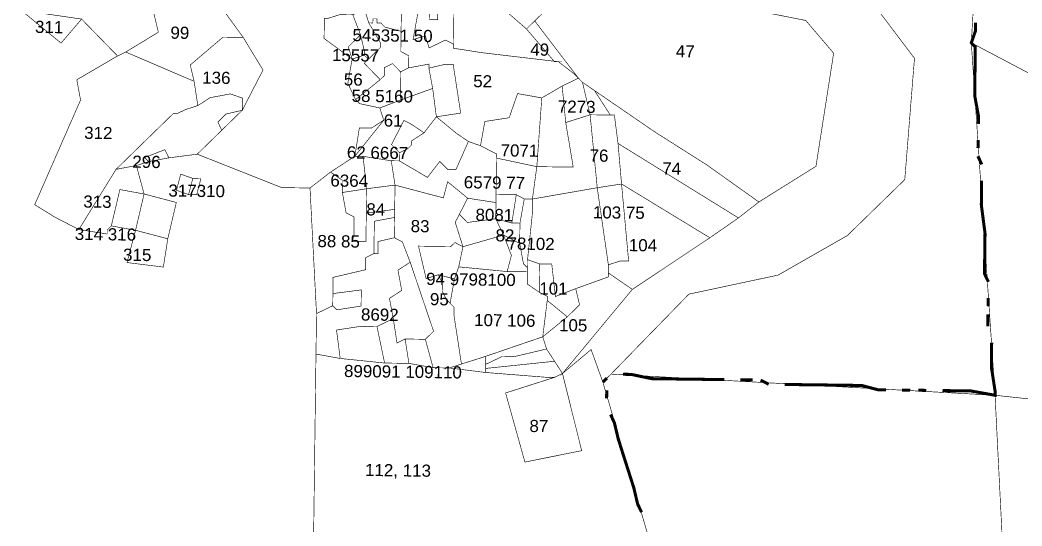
# Model space of a CAD drawing. Header units: metres. Extents: x 259177 to 277314, y 2171367 to 2185445.
# Drawn here: x 264274 to 265256, y 2183070 to 2183566 of the extents above; entities that cross this region are included whole.
import ezdxf

# ---------------------------------------------------------------- set-up
doc = ezdxf.new("R2010")
doc.units = ezdxf.units.M
doc.header["$MEASUREMENT"] = 0
for name, color, linetype in [('SURVEY NO.', 7, 'Continuous'), ('SURVEY PLOT BOUNDARY', 35, 'Continuous'), ('VILLAGE BOUNDARY', 212, 'Continuous')]:
    doc.layers.add(name, color=color, linetype=linetype)
doc.styles.add('PDF Arial', font='arial.ttf')

# ---------------------------------------------------------------- blocks, each defined once
blk = doc.blocks.new('FEWEWFEWQT')
at = {"layer": 'SURVEY PLOT BOUNDARY', "lineweight": 18, "const_width": 0.001}
for points in [[(282133.664, 2174221.9774), (282133.7573, 2174221.8574), (282133.7439, 2174221.6574), (282133.6506, 2174221.5641), (282133.5373, 2174221.4974), (282133.3906, 2174221.4641), (282133.264, 2174221.3307), (282133.2507, 2174221.3174), (282133.2307, 2174221.3707), (282133.184, 2174221.3307), (282133.2973, 2174221.4707), (282133.424, 2174221.5574), (282133.4706, 2174221.5907), (282133.504, 2174221.6174), (282133.5973, 2174221.6774), (282133.624, 2174221.8641), (282133.5773, 2174221.9174), (282133.2507, 2174221.9774)], [(282132.2841, 2174221.9174), (282132.3507, 2174221.8641), (282132.384, 2174221.9041), (282132.444, 2174221.8441), (282132.3774, 2174221.8041), (282132.384, 2174221.7708), (282132.3107, 2174221.5974), (282132.3441, 2174221.5774), (282132.384, 2174221.5574), (282132.4307, 2174221.5507), (282132.4307, 2174221.5574), (282132.4374, 2174221.5641), (282132.4774, 2174221.5574), (282132.464, 2174221.5041), (282132.524, 2174221.4974), (282132.5307, 2174221.5441), (282132.544, 2174221.6041), (282132.4907, 2174221.6174), (282132.4774, 2174221.6641), (282132.4974, 2174221.6708), (282132.5307, 2174221.6774), (282132.5774, 2174221.6841), (282132.7174, 2174221.6308), (282132.764, 2174221.6308), (282132.7774, 2174221.4241), (282132.7774, 2174220.5973)], [(282132.784, 2174221.9108), (282132.784, 2174221.8774), (282132.8307, 2174221.8441), (282132.824, 2174221.8041), (282132.8373, 2174221.7774), (282132.844, 2174221.7708), (282132.8773, 2174221.7641), (282132.884, 2174221.7441), (282132.864, 2174221.7308), (282132.844, 2174221.7308), (282132.8373, 2174221.6841), (282132.7974, 2174221.6574), (282132.764, 2174221.6308), (282132.7174, 2174221.6308), (282132.5774, 2174221.6841), (282132.6174, 2174221.7241), (282132.6507, 2174221.7574), (282132.684, 2174221.8241), (282132.6507, 2174221.8774), (282132.6107, 2174221.9308)], [(282132.4974, 2174221.9374), (282132.5107, 2174221.8841), (282132.4574, 2174221.8508), (282132.444, 2174221.8441), (282132.384, 2174221.9041)], [(282132.9373, 2174221.9174), (282132.9307, 2174221.8774), (282132.9507, 2174221.8841), (282132.9573, 2174221.8641), (282132.984, 2174221.8774), (282132.9973, 2174221.8708), (282132.9973, 2174221.8641), (282133.044, 2174221.8574), (282133.1707, 2174221.8441), (282133.1973, 2174221.8241), (282133.204, 2174221.8174), (282133.1773, 2174221.8041), (282133.144, 2174221.7841), (282133.104, 2174221.7908), (282133.0907, 2174221.7508), (282133.0507, 2174221.7441), (282133.044, 2174221.7041), (282133.024, 2174221.7108), (282133.004, 2174221.7241), (282132.9707, 2174221.7508), (282133.0107, 2174221.7574), (282132.9973, 2174221.8374), (282132.984, 2174221.8374), (282132.9573, 2174221.8308), (282132.9573, 2174221.8374), (282132.924, 2174221.8308), (282132.924, 2174221.8374), (282132.924, 2174221.8508), (282132.9107, 2174221.8574), (282132.9107, 2174221.8641), (282132.9107, 2174221.8908), (282132.9107, 2174221.9374)]]:
    blk.add_lwpolyline(points, dxfattribs=at)
for points in [[(282134.3639, 2174222.0308), (282134.4639, 2174221.5707), (282133.8506, 2174221.8841), (282133.8639, 2174222.1775), (282133.8373, 2174222.3975), (282133.8373, 2174222.4042), (282134.3572, 2174222.0641)], [(282133.8639, 2174222.1775), (282133.8506, 2174221.8841), (282133.8973, 2174221.3041), (282133.264, 2174221.3307), (282133.3906, 2174221.4641), (282133.5373, 2174221.4974), (282133.6506, 2174221.5641), (282133.7439, 2174221.6574), (282133.7573, 2174221.8574), (282133.664, 2174221.9774), (282133.664, 2174221.9841), (282133.664, 2174221.9908), (282133.564, 2174222.1308), (282133.564, 2174222.1375), (282133.5306, 2174222.1975)], [(282133.504, 2174221.6174), (282133.4173, 2174221.6774), (282133.3306, 2174221.7308), (282133.2307, 2174221.7974), (282133.2107, 2174221.8108), (282133.204, 2174221.8174), (282133.1307, 2174221.9108), (282133.164, 2174221.9441), (282133.0373, 2174222.0841), (282132.9907, 2174222.0108), (282132.9707, 2174222.0308), (282132.9507, 2174222.0441), (282132.924, 2174222.0708), (282132.924, 2174222.1375), (282132.9707, 2174222.1308), (282133.0307, 2174222.1841), (282133.0707, 2174222.1375), (282133.164, 2174222.0241), (282133.224, 2174221.9841), (282133.2507, 2174221.9774), (282133.5773, 2174221.9174), (282133.624, 2174221.8641), (282133.5973, 2174221.6774)], [(282133.1307, 2174221.9108), (282133.1173, 2174221.8974), (282133.0307, 2174221.9708), (282132.9907, 2174222.0108), (282133.0373, 2174222.0841), (282133.164, 2174221.9441)], [(282132.5707, 2174221.8041), (282132.4574, 2174221.8508), (282132.5107, 2174221.8841), (282132.4974, 2174221.9374), (282132.5574, 2174221.9708), (282132.6107, 2174221.9308), (282132.6507, 2174221.8774), (282132.6174, 2174221.8774), (282132.564, 2174221.8308)], [(282132.9973, 2174221.8708), (282132.9973, 2174221.9508), (282133.0173, 2174221.9641), (282133.024, 2174221.9708), (282133.0307, 2174221.9708), (282133.1173, 2174221.8974), (282133.164, 2174221.8441), (282133.1707, 2174221.8441), (282133.044, 2174221.8574), (282132.9973, 2174221.8641)], [(282132.9973, 2174221.8708), (282132.984, 2174221.8774), (282132.9573, 2174221.8641), (282132.9507, 2174221.8841), (282132.9307, 2174221.8774), (282132.9373, 2174221.9174), (282132.9373, 2174221.9374), (282132.944, 2174221.9374), (282132.9507, 2174221.9374), (282132.9573, 2174221.9308), (282132.9573, 2174221.9108), (282132.9707, 2174221.9108), (282132.9707, 2174221.9174), (282132.9707, 2174221.9308), (282132.984, 2174221.9441), (282132.9973, 2174221.9508)], [(282132.9107, 2174221.8908), (282132.884, 2174221.8974), (282132.8773, 2174221.9041), (282132.8707, 2174221.9041), (282132.8707, 2174221.9108), (282132.864, 2174221.9108), (282132.864, 2174221.9041), (282132.8573, 2174221.9041), (282132.8507, 2174221.9241), (282132.8973, 2174221.9308), (282132.9107, 2174221.9374)], [(282132.384, 2174221.9041), (282132.3507, 2174221.8641), (282132.2841, 2174221.9174)], [(282132.844, 2174221.8841), (282132.824, 2174221.8641), (282132.8307, 2174221.8441), (282132.784, 2174221.8774), (282132.784, 2174221.9108), (282132.7907, 2174221.9108), (282132.8107, 2174221.9174), (282132.824, 2174221.9174), (282132.8307, 2174221.9174)], [(282132.8573, 2174221.8441), (282132.8507, 2174221.8508), (282132.8507, 2174221.8574), (282132.844, 2174221.8841), (282132.8307, 2174221.9174), (282132.8507, 2174221.9241), (282132.8573, 2174221.9041), (282132.8773, 2174221.8708), (282132.8773, 2174221.8641)], [(282132.9107, 2174221.8908), (282132.9107, 2174221.8641), (282132.9107, 2174221.8574), (282132.924, 2174221.8508), (282132.924, 2174221.8374), (282132.924, 2174221.8308), (282132.9107, 2174221.8241), (282132.8973, 2174221.8374), (282132.884, 2174221.8308), (282132.884, 2174221.8174), (282132.8773, 2174221.8108), (282132.8507, 2174221.8374), (282132.8573, 2174221.8441), (282132.8773, 2174221.8641), (282132.8773, 2174221.8708), (282132.8573, 2174221.9041), (282132.864, 2174221.9041), (282132.864, 2174221.9108), (282132.8707, 2174221.9108), (282132.8707, 2174221.9041), (282132.8773, 2174221.9041), (282132.884, 2174221.8974)], [(282133.204, 2174221.8174), (282133.1973, 2174221.8241), (282133.1707, 2174221.8441), (282133.164, 2174221.8441), (282133.1173, 2174221.8974), (282133.1307, 2174221.9108)], [(282132.8307, 2174221.8441), (282132.824, 2174221.8641), (282132.844, 2174221.8841), (282132.8507, 2174221.8574), (282132.8507, 2174221.8508)], [(282134.4639, 2174221.5707), (282134.4772, 2174221.5174), (282134.5839, 2174221.2841), (282134.5706, 2174221.2441), (282134.3239, 2174221.2641), (282133.8973, 2174221.3041), (282133.8506, 2174221.8841)], [(282132.5774, 2174221.7641), (282132.5707, 2174221.8041), (282132.564, 2174221.8308), (282132.6174, 2174221.8774), (282132.6507, 2174221.8774), (282132.684, 2174221.8241), (282132.6507, 2174221.7574), (282132.6507, 2174221.7774), (282132.6307, 2174221.7841), (282132.5974, 2174221.7774)], [(282132.444, 2174221.6574), (282132.384, 2174221.5574), (282132.3441, 2174221.5774), (282132.3107, 2174221.5974), (282132.384, 2174221.7708), (282132.3774, 2174221.8041), (282132.444, 2174221.8441), (282132.4574, 2174221.8508), (282132.5707, 2174221.8041), (282132.5774, 2174221.7641), (282132.5574, 2174221.7574), (282132.544, 2174221.7508), (282132.5374, 2174221.7508)], [(282132.8373, 2174221.7774), (282132.824, 2174221.8041), (282132.8307, 2174221.8441), (282132.8507, 2174221.8508), (282132.8573, 2174221.8441), (282132.8507, 2174221.8374), (282132.8773, 2174221.8108)], [(282132.9107, 2174221.8241), (282132.9107, 2174221.7774), (282132.8773, 2174221.7641), (282132.844, 2174221.7708), (282132.8373, 2174221.7774), (282132.8773, 2174221.8108), (282132.884, 2174221.8174), (282132.884, 2174221.8308), (282132.8973, 2174221.8374)], [(282132.9107, 2174221.7774), (282132.9107, 2174221.8241), (282132.924, 2174221.8308), (282132.9573, 2174221.8374), (282132.9573, 2174221.8308), (282132.964, 2174221.7974)], [(282132.964, 2174221.7974), (282132.9573, 2174221.8308), (282132.984, 2174221.8374), (282132.9973, 2174221.8374), (282133.0107, 2174221.7574), (282132.9707, 2174221.7508)], [(282133.204, 2174221.8174), (282133.2107, 2174221.8108), (282133.224, 2174221.7574), (282133.184, 2174221.7441), (282133.1773, 2174221.8041)], [(282132.9507, 2174221.7241), (282132.9307, 2174221.7374), (282132.9173, 2174221.7441), (282132.8973, 2174221.7041), (282132.9107, 2174221.6908), (282132.9107, 2174221.6774), (282132.8973, 2174221.6774), (282132.8507, 2174221.6841), (282132.8373, 2174221.6841), (282132.884, 2174221.7441), (282132.8773, 2174221.7641), (282132.9107, 2174221.7774), (282132.964, 2174221.7974), (282132.9707, 2174221.7508)], [(282133.1373, 2174221.6708), (282133.144, 2174221.7841), (282133.1773, 2174221.8041), (282133.184, 2174221.7441), (282133.1973, 2174221.6708), (282133.144, 2174221.6708)], [(282133.2573, 2174221.7574), (282133.224, 2174221.7574), (282133.2107, 2174221.8108), (282133.2307, 2174221.7974)], [(282133.504, 2174221.6174), (282133.4706, 2174221.5907), (282133.2706, 2174221.7108), (282133.264, 2174221.7574), (282133.2573, 2174221.7574), (282133.2307, 2174221.7974), (282133.3306, 2174221.7308), (282133.4173, 2174221.6774)], [(282132.6174, 2174221.7241), (282132.5774, 2174221.6841), (282132.5307, 2174221.6774), (282132.524, 2174221.6908), (282132.4907, 2174221.6774), (282132.4974, 2174221.6708), (282132.4774, 2174221.6641), (282132.444, 2174221.6574), (282132.5374, 2174221.7508), (282132.544, 2174221.7508), (282132.5574, 2174221.7574), (282132.5774, 2174221.7641), (282132.5974, 2174221.7774), (282132.6307, 2174221.7841), (282132.6507, 2174221.7774), (282132.6507, 2174221.7574), (282132.624, 2174221.7508), (282132.6107, 2174221.7374)], [(282133.144, 2174221.7841), (282133.1373, 2174221.6708), (282133.0707, 2174221.6841), (282133.0707, 2174221.6908), (282133.044, 2174221.7041), (282133.0507, 2174221.7441), (282133.0907, 2174221.7508), (282133.104, 2174221.7908)], [(282132.6174, 2174221.7241), (282132.6107, 2174221.7374), (282132.624, 2174221.7508), (282132.6507, 2174221.7574)], [(282132.9107, 2174221.6774), (282132.9107, 2174221.6908), (282132.924, 2174221.6974), (282132.9307, 2174221.7041), (282132.9307, 2174221.7108), (282132.9507, 2174221.7241), (282132.9707, 2174221.7508), (282133.004, 2174221.7241), (282133.024, 2174221.7108), (282133.004, 2174221.6641), (282132.9907, 2174221.6641), (282132.9773, 2174221.6774), (282132.9573, 2174221.6508)], [(282133.2373, 2174221.6374), (282133.1307, 2174221.6174), (282133.1373, 2174221.6708), (282133.144, 2174221.6708), (282133.1973, 2174221.6708), (282133.184, 2174221.7441), (282133.224, 2174221.7574)], [(282133.2706, 2174221.7108), (282133.2773, 2174221.6441), (282133.2373, 2174221.6374), (282133.224, 2174221.7574), (282133.2573, 2174221.7574), (282133.264, 2174221.7574)], [(282132.8373, 2174221.6841), (282132.844, 2174221.7308), (282132.864, 2174221.7308), (282132.884, 2174221.7441)], [(282132.9507, 2174221.7241), (282132.9307, 2174221.7108), (282132.9307, 2174221.7041), (282132.924, 2174221.6974), (282132.9107, 2174221.6908), (282132.8973, 2174221.7041), (282132.9173, 2174221.7441), (282132.9307, 2174221.7374)], [(282133.044, 2174221.7041), (282133.0707, 2174221.6908), (282133.0707, 2174221.6841), (282133.0707, 2174221.6241), (282133.0707, 2174221.6108), (282133.024, 2174221.6174), (282132.9907, 2174221.6441), (282132.984, 2174221.6174), (282132.904, 2174221.6374), (282132.8973, 2174221.6774), (282132.9107, 2174221.6774), (282132.9573, 2174221.6508), (282132.9773, 2174221.6774), (282132.9907, 2174221.6641), (282133.004, 2174221.6641), (282133.024, 2174221.7108)], [(282133.4706, 2174221.5907), (282133.424, 2174221.5574), (282133.2773, 2174221.6441), (282133.2706, 2174221.7108)], [(282132.5307, 2174221.6774), (282132.4974, 2174221.6708), (282132.4907, 2174221.6774), (282132.524, 2174221.6908)], [(282132.8573, 2174221.6308), (282132.8174, 2174221.6241), (282132.8174, 2174221.6441), (282132.7974, 2174221.6574), (282132.8373, 2174221.6841), (282132.8507, 2174221.6841)], [(282132.8573, 2174221.6308), (282132.8507, 2174221.6841), (282132.8973, 2174221.6774), (282132.904, 2174221.6374)], [(282133.1373, 2174221.6708), (282133.1307, 2174221.6174), (282133.1173, 2174221.6174), (282133.104, 2174221.6241), (282133.0907, 2174221.6241), (282133.0707, 2174221.6241), (282133.0707, 2174221.6841)], [(282132.4774, 2174221.6641), (282132.4907, 2174221.6174), (282132.4507, 2174221.6241), (282132.4374, 2174221.5641), (282132.4307, 2174221.5574), (282132.4307, 2174221.5507), (282132.384, 2174221.5574), (282132.444, 2174221.6574)], [(282132.5707, 2174221.6441), (282132.564, 2174221.6174), (282132.544, 2174221.6241), (282132.5507, 2174221.6508)], [(282132.5707, 2174221.6441), (282132.5507, 2174221.6508), (282132.544, 2174221.6241), (282132.564, 2174221.6174), (282132.5774, 2174221.6174), (282132.584, 2174221.6441)], [(282132.8373, 2174221.5841), (282132.8373, 2174221.5441), (282132.8573, 2174221.5441), (282132.8573, 2174221.5907), (282132.904, 2174221.5974), (282132.904, 2174221.5841), (282132.8707, 2174221.5774), (282132.8707, 2174221.5241), (282132.8573, 2174221.5174), (282132.8573, 2174221.4974), (282132.804, 2174221.4841), (282132.804, 2174221.4574), (282132.804, 2174221.4374), (282132.7774, 2174221.4241), (282132.764, 2174221.6308), (282132.7974, 2174221.6574), (282132.8174, 2174221.6441), (282132.8174, 2174221.6241), (282132.824, 2174221.5907)], [(282132.584, 2174221.6441), (282132.5774, 2174221.6174), (282132.564, 2174221.6174), (282132.5707, 2174221.6441)], [(282132.904, 2174221.5974), (282132.8573, 2174221.5907), (282132.8573, 2174221.6308), (282132.904, 2174221.6374)], [(282133.024, 2174221.6174), (282133.0107, 2174221.5907), (282133.004, 2174221.5774), (282133.0173, 2174221.5374), (282133.004, 2174221.5441), (282132.9973, 2174221.5374), (282132.964, 2174221.5374), (282132.9573, 2174221.5374), (282132.944, 2174221.5374), (282132.9573, 2174221.4841), (282132.9773, 2174221.4907), (282132.984, 2174221.4774), (282132.984, 2174221.4707), (282132.984, 2174221.4641), (282132.9907, 2174221.4507), (282132.9973, 2174221.4441), (282133.004, 2174221.4374), (282133.004, 2174221.4307), (282133.004, 2174221.4241), (282133.0173, 2174221.3441), (282132.9973, 2174221.3374), (282132.9707, 2174221.3374), (282132.9573, 2174221.3841), (282132.9707, 2174221.3974), (282132.9307, 2174221.5107), (282132.9173, 2174221.5441), (282132.904, 2174221.5507), (282132.904, 2174221.5841), (282132.904, 2174221.5974), (282132.904, 2174221.6374), (282132.984, 2174221.6174), (282132.9907, 2174221.6441)], [(282133.1307, 2174221.6174), (282133.2373, 2174221.6374), (282133.2573, 2174221.5107), (282133.2573, 2174221.4974), (282133.2573, 2174221.4907), (282133.204, 2174221.4707), (282133.1707, 2174221.4574), (282133.164, 2174221.5107), (282133.144, 2174221.5107), (282133.124, 2174221.5174), (282133.1307, 2174221.5907)], [(282133.2373, 2174221.6374), (282133.2773, 2174221.6441), (282133.2906, 2174221.5174), (282133.2773, 2174221.5174), (282133.2573, 2174221.5107)], [(282133.424, 2174221.5574), (282133.2973, 2174221.4707), (282133.2573, 2174221.4974), (282133.2573, 2174221.5107), (282133.2773, 2174221.5174), (282133.2906, 2174221.5174), (282133.2773, 2174221.6441)], [(282132.4907, 2174221.6174), (282132.4774, 2174221.5574), (282132.4374, 2174221.5641), (282132.4507, 2174221.6241)], [(282132.544, 2174221.6041), (282132.5307, 2174221.5441), (282132.4774, 2174221.5574), (282132.4907, 2174221.6174)], [(282132.8174, 2174221.6241), (282132.8573, 2174221.6308), (282132.8573, 2174221.5907), (282132.8573, 2174221.5441), (282132.8373, 2174221.5441), (282132.8373, 2174221.5841), (282132.824, 2174221.5907)], [(282133.0707, 2174221.6108), (282133.0707, 2174221.5841), (282133.024, 2174221.5774), (282133.0107, 2174221.5907), (282133.024, 2174221.6174)], [(282133.104, 2174221.6241), (282133.0973, 2174221.5774), (282133.0707, 2174221.5841), (282133.0707, 2174221.6108), (282133.0707, 2174221.6241), (282133.0907, 2174221.6241)], [(282133.1107, 2174221.5774), (282133.0973, 2174221.5774), (282133.104, 2174221.6241), (282133.1173, 2174221.6174)], [(282133.124, 2174221.5174), (282133.124, 2174221.5041), (282133.1173, 2174221.5107), (282133.1107, 2174221.5441), (282133.1107, 2174221.5774), (282133.1173, 2174221.6174), (282133.1307, 2174221.6174), (282133.1307, 2174221.5907)], [(282132.904, 2174221.5507), (282132.8773, 2174221.5441), (282132.8773, 2174221.5241), (282132.8707, 2174221.5241), (282132.8707, 2174221.5774), (282132.904, 2174221.5841)], [(282133.0707, 2174221.5841), (282133.084, 2174221.5574), (282133.0173, 2174221.5374), (282133.004, 2174221.5774), (282133.0107, 2174221.5907), (282133.024, 2174221.5774)], [(282133.0973, 2174221.5774), (282133.1107, 2174221.5774), (282133.1107, 2174221.5441), (282133.084, 2174221.5574), (282133.0707, 2174221.5841)], [(282132.5307, 2174221.5441), (282132.524, 2174221.4974), (282132.464, 2174221.5041), (282132.4774, 2174221.5574)], [(282132.9173, 2174221.5441), (282132.9307, 2174221.5107), (282132.9107, 2174221.4974), (282132.9173, 2174221.4641), (282132.8973, 2174221.4507), (282132.904, 2174221.4174), (282132.8773, 2174221.4041), (282132.8507, 2174221.4041), (282132.8107, 2174221.3974), (282132.8174, 2174221.3507), (282132.7774, 2174221.3574), (282132.7774, 2174221.3707), (282132.7774, 2174221.4241), (282132.804, 2174221.4374), (282132.8107, 2174221.4307), (282132.8507, 2174221.4374), (282132.8507, 2174221.4641), (282132.804, 2174221.4574), (282132.804, 2174221.4841), (282132.8573, 2174221.4974), (282132.8573, 2174221.5174), (282132.8707, 2174221.5241), (282132.8773, 2174221.5241), (282132.8773, 2174221.5441), (282132.904, 2174221.5507)], [(282133.0907, 2174221.4974), (282133.0107, 2174221.5041), (282133.0173, 2174221.5374), (282133.084, 2174221.5574), (282133.0973, 2174221.5241)], [(282133.0907, 2174221.4974), (282133.0973, 2174221.5241), (282133.084, 2174221.5574), (282133.1107, 2174221.5441), (282133.1173, 2174221.5107), (282133.124, 2174221.5041), (282133.124, 2174221.4974)], [(282133.0173, 2174221.5374), (282133.0107, 2174221.5041), (282133.004, 2174221.4841), (282132.9773, 2174221.4907), (282132.9573, 2174221.4841), (282132.944, 2174221.5374), (282132.9573, 2174221.5374), (282132.964, 2174221.5374), (282132.9973, 2174221.5374), (282133.004, 2174221.5441)], [(282133.144, 2174221.5107), (282133.144, 2174221.4641), (282133.124, 2174221.4774), (282133.124, 2174221.4974), (282133.124, 2174221.5041), (282133.124, 2174221.5174)], [(282132.904, 2174221.4174), (282132.8973, 2174221.4507), (282132.9173, 2174221.4641), (282132.9107, 2174221.4974), (282132.9307, 2174221.5107), (282132.9707, 2174221.3974), (282132.9573, 2174221.3841), (282132.924, 2174221.3841), (282132.9107, 2174221.3774)], [(282133.0907, 2174221.4974), (282133.124, 2174221.4974), (282133.124, 2174221.4774), (282133.144, 2174221.4641), (282133.1573, 2174221.4574), (282133.1573, 2174221.4507), (282133.1507, 2174221.3907), (282133.0573, 2174221.3574), (282133.0173, 2174221.3441), (282133.004, 2174221.4241), (282133.004, 2174221.4307), (282133.004, 2174221.4374), (282132.9973, 2174221.4441), (282133.004, 2174221.4841), (282133.0107, 2174221.5041)], [(282133.144, 2174221.4641), (282133.144, 2174221.5107), (282133.164, 2174221.5107), (282133.1707, 2174221.4574), (282133.204, 2174221.4707), (282133.2107, 2174221.4441), (282133.1907, 2174221.4241), (282133.1573, 2174221.4507), (282133.1573, 2174221.4574)], [(282132.9773, 2174221.4907), (282133.004, 2174221.4841), (282132.9973, 2174221.4441), (282132.9907, 2174221.4507), (282132.984, 2174221.4641), (282132.984, 2174221.4707), (282132.984, 2174221.4774)], [(282133.2973, 2174221.4707), (282133.184, 2174221.3307), (282133.1707, 2174221.3507), (282133.1573, 2174221.3707), (282133.1507, 2174221.3907), (282133.1907, 2174221.4241), (282133.2107, 2174221.4441), (282133.204, 2174221.4707), (282133.2573, 2174221.4907), (282133.2573, 2174221.4974)], [(282132.804, 2174221.4374), (282132.804, 2174221.4574), (282132.8507, 2174221.4641), (282132.8507, 2174221.4374), (282132.8107, 2174221.4307)], [(282133.1507, 2174221.3907), (282133.1573, 2174221.4507), (282133.1907, 2174221.4241)], [(282132.924, 2174221.3841), (282132.9307, 2174221.3441), (282132.8907, 2174221.3441), (282132.8773, 2174221.4041), (282132.904, 2174221.4174), (282132.9107, 2174221.3774)], [(282132.8907, 2174221.3441), (282132.8174, 2174221.3507), (282132.8107, 2174221.3974), (282132.8507, 2174221.4041), (282132.8773, 2174221.4041)], [(282133.1573, 2174221.3707), (282133.104, 2174221.3574), (282133.084, 2174221.3574), (282133.0707, 2174221.3507), (282133.0573, 2174221.3441), (282133.0573, 2174221.3574), (282133.1507, 2174221.3907)], [(282133.2507, 2174221.3174), (282133.3373, 2174221.0374), (282132.7774, 2174220.9974), (282132.7774, 2174221.3574), (282132.8174, 2174221.3507), (282132.8907, 2174221.3441), (282132.9307, 2174221.3441), (282132.9707, 2174221.3374), (282132.9973, 2174221.3374), (282133.0573, 2174221.3307), (282133.1573, 2174221.3241), (282133.1707, 2174221.3241), (282133.1507, 2174221.3174), (282133.0907, 2174221.2974), (282133.124, 2174221.184), (282133.2173, 2174221.204), (282133.184, 2174221.3307), (282133.2307, 2174221.3707)], [(282132.9307, 2174221.3441), (282132.924, 2174221.3841), (282132.9573, 2174221.3841), (282132.9707, 2174221.3374)], [(282133.1707, 2174221.3507), (282133.0573, 2174221.3374), (282133.0573, 2174221.3441), (282133.0707, 2174221.3507), (282133.084, 2174221.3574), (282133.104, 2174221.3574), (282133.1573, 2174221.3707)], [(282133.0573, 2174221.3441), (282133.0573, 2174221.3374), (282133.0573, 2174221.3307), (282132.9973, 2174221.3374), (282133.0173, 2174221.3441), (282133.0573, 2174221.3574)], [(282133.184, 2174221.3307), (282133.1707, 2174221.3241), (282133.1573, 2174221.3241), (282133.0573, 2174221.3307), (282133.0573, 2174221.3374), (282133.1707, 2174221.3507)], [(282133.1707, 2174221.3241), (282133.184, 2174221.3307), (282133.2173, 2174221.204), (282133.124, 2174221.184), (282133.0907, 2174221.2974), (282133.1507, 2174221.3174)], [(282133.8973, 2174221.3041), (282133.9373, 2174220.6707), (282133.4373, 2174220.6907), (282133.3373, 2174221.0374), (282133.2507, 2174221.3174), (282133.264, 2174221.3307)], [(282134.3239, 2174221.2641), (282134.4172, 2174220.4307), (282133.9373, 2174220.6707), (282133.8973, 2174221.3041)]]:
    blk.add_lwpolyline(points, close=True, dxfattribs=at)
at = {"layer": 'VILLAGE BOUNDARY', "const_width": 0.005}
for points in [[(282133.8639, 2174221.7508), (282133.8639, 2174221.7641), (282133.8573, 2174221.7974), (282133.8573, 2174221.8374), (282133.8573, 2174221.8774), (282133.8506, 2174221.8841), (282133.8573, 2174221.9041), (282133.8573, 2174221.9174)], [(282133.8639, 2174221.7241), (282133.8639, 2174221.7108)], [(282133.8706, 2174221.6841), (282133.8639, 2174221.6974)], [(282133.8839, 2174221.4907), (282133.8773, 2174221.5041), (282133.8773, 2174221.5307), (282133.8773, 2174221.5707), (282133.8706, 2174221.6174), (282133.8706, 2174221.6441), (282133.8706, 2174221.6574)], [(282133.8839, 2174221.4641), (282133.8839, 2174221.4507)], [(282133.8839, 2174221.4174), (282133.8839, 2174221.4374)], [(282133.8106, 2174221.3107), (282133.8306, 2174221.3107), (282133.8573, 2174221.3107), (282133.8973, 2174221.3041), (282133.8973, 2174221.3107), (282133.8906, 2174221.3507), (282133.8906, 2174221.3774), (282133.8906, 2174221.3907)], [(282133.2573, 2174221.3241), (282133.2507, 2174221.3174)], [(282133.284, 2174221.3307), (282133.2973, 2174221.3307), (282133.3306, 2174221.3241), (282133.3706, 2174221.3241), (282133.4106, 2174221.3241), (282133.4373, 2174221.3241), (282133.4506, 2174221.3241)], [(282133.4773, 2174221.3241), (282133.4973, 2174221.3241)], [(282133.524, 2174221.3174), (282133.5106, 2174221.3241)], [(282133.5506, 2174221.3174), (282133.564, 2174221.3174), (282133.5906, 2174221.3174), (282133.6306, 2174221.3174), (282133.6773, 2174221.3174), (282133.704, 2174221.3107), (282133.7173, 2174221.3107)], [(282133.2573, 2174221.2907), (282133.2573, 2174221.3041)], [(282133.7439, 2174221.3107), (282133.7573, 2174221.3107)], [(282133.7839, 2174221.3107), (282133.7706, 2174221.3107)], [(282133.3173, 2174221.104), (282133.3106, 2174221.1174), (282133.304, 2174221.144), (282133.2906, 2174221.184), (282133.2773, 2174221.2241), (282133.2706, 2174221.2507), (282133.264, 2174221.2641)]]:
    blk.add_lwpolyline(points, dxfattribs=at)
at = {"layer": 'SURVEY NO.', "char_height": 0.02, "attachment_point": 7, "style": 'PDF Arial'}
for s, insert in [('311', (282132.3074, 2174221.8801)), ('99', (282132.5307, 2174221.8734)), ('545351 50', (282132.8307, 2174221.8734)), ('49', (282133.124, 2174221.8534)), ('47', (282133.364, 2174221.854)), ('15557', (282132.7974, 2174221.8401)), ('136', (282132.584, 2174221.8001)), ('56', (282132.8174, 2174221.8001)), ('52', (282133.0307, 2174221.8001)), ('58 5160', (282132.8307, 2174221.7734)), ('7273', (282133.1707, 2174221.7601)), ('61', (282132.884, 2174221.7334)), ('312', (282132.3907, 2174221.7067)), ('62 6667', (282132.824, 2174221.6801)), ('7071', (282133.0773, 2174221.6867)), ('76', (282133.224, 2174221.6801)), ('296', (282132.4707, 2174221.6601)), ('74', (282133.344, 2174221.6606)), ('6364', (282132.7974, 2174221.6334)), ('6579 77', (282133.0173, 2174221.6334)), ('317310', (282132.5307, 2174221.6134)), ('313', (282132.3907, 2174221.5934)), ('84', (282132.8573, 2174221.5867)), ('8081', (282133.0373, 2174221.5801)), ('103 75', (282133.2307, 2174221.5867)), ('83', (282132.9307, 2174221.56)), ('82', (282133.0707, 2174221.5467)), ('314 316', (282132.3774, 2174221.54)), ('88 85', (282132.7774, 2174221.5334)), ('78102', (282133.0907, 2174221.5334)), ('104', (282133.2906, 2174221.5334)), ('315', (282132.4574, 2174221.5067)), ('94 9798100', (282132.9573, 2174221.4734)), ('101', (282133.144, 2174221.4601)), ('95', (282132.964, 2174221.4401)), ('8692', (282132.8507, 2174221.4134)), ('107 106', (282133.0373, 2174221.4067)), ('105', (282133.1773, 2174221.4001)), ('899091 109110', (282132.824, 2174221.32)), ('87', (282133.1307, 2174221.2334)), ('112, 113', (282132.8607, 2174221.154))]:
    blk.add_mtext(s, dxfattribs=dict(at, insert=insert))

msp = doc.modelspace()

# ---------------------------------------------------------------- block references
at = {"xscale": 594.7216958835667, "yscale": 594.7216958835667, "zscale": 594.7216958835667, "rotation": 359.254356221976}
msp.add_blockref('FEWEWFEWQT', (-184338996.59, -1288580324.59), dxfattribs=at)

doc.saveas('drawing.dxf')
